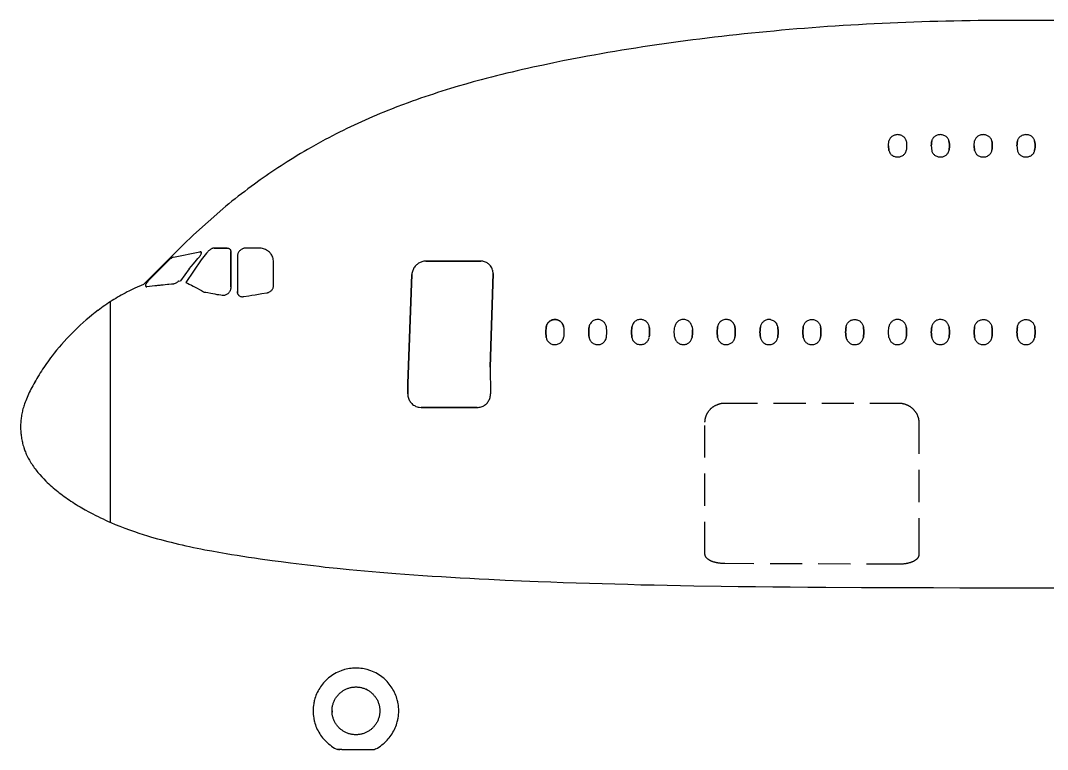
# Model space of a CAD drawing. Header units: metres. Extents: x -35769 to 135608, y -97159 to 12469.
# Drawn here: x -35769 to -20544, y -11628 to -819 of the extents above; entities that cross this region are included whole.
import ezdxf

# ---------------------------------------------------------------- set-up
doc = ezdxf.new("R2010")
doc.units = ezdxf.units.M
doc.linetypes.add('DASHED', pattern=[15, 12, -3])
doc.linetypes.add('DASHED2', pattern=[9.525, 6.35, -3.175])
doc.layers.get('0').update_dxf_attribs({"linetype": 'CONTINUOUS'})

msp = doc.modelspace()

# ---------------------------------------------------------------- linework, layer by layer
for p, q in [((-16734, -819), (-21209, -819)), ((-32215, -3182), (-32299, -3243)), ((-32769, -3609), (-33205, -3994)), ((-33205, -3994), (-33356, -4144)), ((-33426, -4213), (-33948, -4735)), ((-33500, -4327), (-33112, -4247)), ((-33356, -4144), (-33426, -4213)), ((-32704, -4193), (-32898, -4193)), ((-32898, -4193), (-32704, -4193)), ((-32653, -4766), (-32653, -4242)), ((-32653, -4242), (-32653, -4766)), ((-33867, -4667), (-33576, -4376)), ((-33093, -4365), (-33316, -4703)), ((-33011, -4269), (-33093, -4365)), ((-28946, -4385), (-29760, -4385)), ((-29760, -4385), (-28946, -4385)), ((-33268, -4499), (-33399, -4678)), ((-33901, -4709), (-33912, -4732)), ((-33882, -4684), (-33891, -4696)), ((-33882, -4684), (-33867, -4667)), ((-33428, -4684), (-33399, -4678)), ((-29968, -4585), (-30029, -6201)), ((-30029, -6201), (-29968, -4585)), ((-28805, -5957), (-28763, -4569)), ((-28763, -4569), (-28805, -5957)), ((-33777, -4754), (-33897, -4767)), ((-32553, -4838), (-32551, -4862)), ((-32551, -4862), (-32553, -4838)), ((-34439, -4989), (-34439, -8258)), ((-25813, -5361), (-25808, -5405)), ((-35269, -5753), (-35301, -5793)), ((-28805, -5957), (-28803, -6356)), ((-35547, -6160), (-35574, -6207)), ((-30029, -6201), (-30029, -6356)), ((-30029, -6356), (-30029, -6201)), ((-29827, -6556), (-28998, -6556)), ((-28998, -6556), (-29827, -6556)), ((-21844, -9229), (-17610, -9229)), ((-31114, -11606), (-31072, -11628)), ((-31008, -11628), (-31072, -11628)), ((-31008, -11628), (-30585, -11628)), ((-30976, -11628), (-30904, -11628)), ((-30831, -11628), (-30758, -11628)), ((-30688, -11628), (-30618, -11628)), ((-30585, -11628), (-30521, -11628)), ((-30503, -11618), (-30521, -11628)), ((-30503, -11618), (-30479, -11606))]:
    msp.add_line(p, q)
at = {"ltscale": 0.127363}
msp.add_line((-33104, -4246), (-33099, -4247), dxfattribs=at)
at = {"ltscale": 0.269518}
msp.add_line((-33576, -4376), (-33550, -4354), dxfattribs=at)
at = {"ltscale": 0.347833}
msp.add_line((-33544, -4349), (-33532, -4341), dxfattribs=at)
at = {"ltscale": 0.413516}
msp.add_line((-33901, -4709), (-33891, -4696), dxfattribs=at)
at = {"ltscale": 0.133079}
msp.add_line((-33914, -4737), (-33912, -4732), dxfattribs=at)
at = {"ltscale": 0.257594}
msp.add_line((-25435, -5361), (-25433, -5351), dxfattribs=at)
at = {"ltscale": 0.434921}
msp.add_line((-30630, -10743), (-30645, -10735), dxfattribs=at)
at = {"ltscale": 0.434897}
msp.add_line((-31151, -11056), (-31151, -11073), dxfattribs=at)
at = {"ltscale": 0.463232}
msp.add_line((-31053, -11628), (-31035, -11628), dxfattribs=at)
at = {"ltscale": 0.45957}
msp.add_line((-30554, -11628), (-30536, -11628), dxfattribs=at)
for points in [[(-21209, -819), (-21330, -819), (-21451, -819), (-21571, -820), (-21692, -822), (-21812, -823), (-21931, -826), (-22051, -828), (-22170, -831), (-22289, -834), (-22407, -838), (-22525, -842), (-22643, -846), (-22761, -851), (-22878, -856), (-22995, -861), (-23112, -867), (-23228, -873), (-23344, -880), (-23460, -886), (-23575, -894), (-23690, -901), (-23805, -909), (-23919, -917), (-24033, -926), (-24147, -935), (-24260, -944), (-24373, -953), (-24485, -963), (-24597, -974), (-24709, -984), (-24820, -995), (-24931, -1006), (-25042, -1018), (-25152, -1030), (-25261, -1042), (-25371, -1054), (-25480, -1067), (-25588, -1080), (-25696, -1093), (-25804, -1107), (-25911, -1121), (-26017, -1135), (-26124, -1150), (-26229, -1165), (-26335, -1180), (-26440, -1195), (-26544, -1211), (-26648, -1227), (-26752, -1244), (-26855, -1260), (-26958, -1277), (-27060, -1295), (-27163, -1313), (-27266, -1331), (-27365, -1349), (-27464, -1367), (-27597, -1392), (-27730, -1418), (-27861, -1445), (-28018, -1478), (-28096, -1494), (-28174, -1511), (-28251, -1529), (-28328, -1546), (-28405, -1564), (-28482, -1582), (-28558, -1600), (-28634, -1619), (-28711, -1638), (-28788, -1658), (-28865, -1678), (-28942, -1698), (-29056, -1729), (-29169, -1761), (-29282, -1794), (-29395, -1828), (-29459, -1847), (-29522, -1867), (-29586, -1887), (-29649, -1908), (-29712, -1929), (-29775, -1950), (-29838, -1971), (-29900, -1993), (-29962, -2015), (-30024, -2038), (-30107, -2069), (-30189, -2100), (-30271, -2132), (-30326, -2154), (-30382, -2177), (-30438, -2199), (-30493, -2223), (-30549, -2246), (-30604, -2270), (-30659, -2295), (-30713, -2319), (-30768, -2344), (-30822, -2369), (-30877, -2395), (-30931, -2421), (-30984, -2447), (-31038, -2474), (-31092, -2501), (-31145, -2529), (-31198, -2556), (-31251, -2584), (-31321, -2623), (-31391, -2661), (-31461, -2700), (-31513, -2730), (-31564, -2760), (-31616, -2791), (-31667, -2822), (-31718, -2853), (-31769, -2885)], [(-22639, -2604), (-22641, -2595), (-22645, -2586), (-22649, -2576), (-22654, -2567), (-22661, -2558), (-22669, -2550), (-22676, -2543), (-22683, -2537), (-22692, -2532), (-22703, -2525), (-22716, -2520), (-22726, -2517), (-22736, -2515), (-22746, -2513), (-22758, -2512), (-22770, -2511), (-22782, -2512), (-22793, -2514), (-22804, -2516), (-22814, -2519), (-22823, -2523), (-22832, -2527), (-22841, -2532), (-22850, -2538), (-22858, -2544), (-22865, -2551), (-22874, -2561), (-22881, -2571), (-22887, -2582), (-22891, -2593), (-22894, -2604)], [(-22004, -2604), (-22006, -2594), (-22010, -2584), (-22015, -2574), (-22020, -2566), (-22026, -2559), (-22032, -2552), (-22039, -2545), (-22046, -2539), (-22054, -2533), (-22066, -2527), (-22078, -2521), (-22091, -2517), (-22105, -2514), (-22119, -2512), (-22133, -2511), (-22144, -2512), (-22155, -2513), (-22166, -2515), (-22177, -2519), (-22188, -2523), (-22199, -2528), (-22210, -2535), (-22221, -2542), (-22229, -2550), (-22237, -2558), (-22243, -2567), (-22249, -2576), (-22253, -2584), (-22257, -2594), (-22259, -2604)], [(-21369, -2604), (-21372, -2593), (-21376, -2583), (-21381, -2572), (-21387, -2564), (-21393, -2556), (-21400, -2548), (-21408, -2542), (-21415, -2536), (-21424, -2531), (-21433, -2526), (-21443, -2521), (-21454, -2518), (-21464, -2515), (-21475, -2513), (-21486, -2512), (-21497, -2511), (-21509, -2512), (-21520, -2513), (-21531, -2515), (-21543, -2519), (-21555, -2523), (-21566, -2529), (-21575, -2535), (-21584, -2541), (-21592, -2548), (-21600, -2556), (-21607, -2564), (-21612, -2573), (-21618, -2583), (-21622, -2594), (-21624, -2604)], [(-20734, -2604), (-20736, -2594), (-20740, -2584), (-20745, -2574), (-20750, -2566), (-20756, -2559), (-20762, -2552), (-20771, -2543), (-20782, -2535), (-20792, -2529), (-20802, -2524), (-20813, -2519), (-20827, -2515), (-20840, -2513), (-20854, -2512), (-20864, -2511), (-20874, -2512), (-20885, -2513), (-20898, -2516), (-20911, -2520), (-20924, -2525), (-20936, -2532), (-20947, -2539), (-20957, -2548), (-20966, -2557), (-20973, -2566), (-20978, -2575), (-20983, -2585), (-20987, -2594), (-20989, -2604)], [(-22901, -2675), (-22900, -2652), (-22898, -2628), (-22894, -2604)], [(-22901, -2675), (-22900, -2699), (-22898, -2723), (-22894, -2746)], [(-22894, -2746), (-22898, -2723), (-22900, -2699), (-22901, -2675)], [(-22639, -2604), (-22635, -2628), (-22633, -2651), (-22632, -2675), (-22633, -2699), (-22635, -2723), (-22639, -2747)], [(-22259, -2604), (-22263, -2628), (-22265, -2652), (-22266, -2675)], [(-22266, -2675), (-22265, -2652), (-22263, -2628), (-22259, -2604)], [(-22266, -2675), (-22265, -2699), (-22263, -2723), (-22259, -2746)], [(-22003, -2743), (-21999, -2719), (-21997, -2696), (-21997, -2673), (-21998, -2650), (-22000, -2627), (-22004, -2604)], [(-22004, -2604), (-22000, -2627), (-21998, -2650), (-21997, -2673), (-21997, -2696), (-21999, -2719), (-22003, -2743)], [(-21631, -2675), (-21630, -2652), (-21628, -2628), (-21624, -2604)], [(-21631, -2675), (-21630, -2699), (-21628, -2723), (-21624, -2746)], [(-21624, -2746), (-21628, -2723), (-21630, -2699), (-21631, -2675)], [(-21368, -2743), (-21364, -2719), (-21362, -2696), (-21362, -2673), (-21363, -2650), (-21365, -2627), (-21369, -2604)], [(-21369, -2604), (-21365, -2627), (-21363, -2650), (-21362, -2673), (-21362, -2696), (-21364, -2719), (-21368, -2743)], [(-20989, -2604), (-20993, -2628), (-20995, -2652), (-20996, -2675)], [(-20996, -2675), (-20995, -2652), (-20993, -2628), (-20989, -2604)], [(-20996, -2675), (-20995, -2699), (-20993, -2723), (-20989, -2746)], [(-20734, -2747), (-20730, -2723), (-20728, -2699), (-20727, -2675), (-20728, -2652), (-20730, -2628), (-20734, -2604)], [(-20734, -2604), (-20730, -2628), (-20728, -2652), (-20727, -2675), (-20728, -2699), (-20730, -2723), (-20734, -2747)], [(-31769, -2885), (-31816, -2914), (-31862, -2943), (-31907, -2973), (-31952, -3003), (-31997, -3032), (-32042, -3062), (-32086, -3092), (-32129, -3122), (-32172, -3152), (-32215, -3182), (-32299, -3243), (-32348, -3279), (-32397, -3315), (-32446, -3352), (-32494, -3389), (-32541, -3425), (-32588, -3462), (-32634, -3499), (-32680, -3535), (-32725, -3572), (-32769, -3609)], [(-22894, -2746), (-22892, -2758), (-22888, -2768), (-22882, -2779), (-22876, -2788), (-22868, -2798), (-22859, -2808), (-22848, -2816), (-22839, -2822), (-22830, -2828), (-22820, -2832), (-22809, -2836), (-22798, -2839), (-22786, -2841), (-22774, -2842), (-22763, -2842), (-22752, -2842), (-22741, -2840), (-22731, -2838), (-22721, -2835), (-22712, -2832), (-22700, -2826), (-22688, -2819), (-22680, -2813), (-22673, -2807), (-22666, -2800), (-22658, -2790), (-22651, -2779), (-22645, -2768), (-22641, -2758), (-22639, -2747)], [(-22259, -2746), (-22256, -2759), (-22252, -2770), (-22246, -2782), (-22240, -2790), (-22233, -2798), (-22226, -2806), (-22218, -2813), (-22209, -2819), (-22197, -2826), (-22185, -2832), (-22173, -2836), (-22162, -2839), (-22149, -2841), (-22136, -2842), (-22126, -2842), (-22116, -2842), (-22106, -2840), (-22095, -2838), (-22085, -2835), (-22074, -2831), (-22065, -2826), (-22055, -2820), (-22047, -2814), (-22037, -2806), (-22029, -2797), (-22021, -2788), (-22015, -2778), (-22010, -2768), (-22007, -2758), (-22004, -2750), (-22003, -2743)], [(-21624, -2746), (-21622, -2757), (-21618, -2767), (-21613, -2777), (-21608, -2786), (-21602, -2794), (-21594, -2803), (-21586, -2811), (-21576, -2818), (-21565, -2825), (-21553, -2831), (-21543, -2835), (-21532, -2838), (-21521, -2840), (-21510, -2842), (-21499, -2842), (-21488, -2842), (-21474, -2841), (-21460, -2838), (-21447, -2834), (-21435, -2828), (-21423, -2822), (-21414, -2816), (-21407, -2810), (-21400, -2804), (-21392, -2795), (-21385, -2786), (-21380, -2777), (-21374, -2766), (-21370, -2754), (-21368, -2743)], [(-20989, -2746), (-20987, -2757), (-20983, -2767), (-20978, -2777), (-20973, -2786), (-20967, -2794), (-20959, -2803), (-20951, -2811), (-20941, -2818), (-20930, -2825), (-20918, -2831), (-20908, -2835), (-20899, -2838), (-20889, -2840), (-20875, -2842), (-20861, -2842), (-20850, -2842), (-20839, -2841), (-20828, -2838), (-20818, -2836), (-20809, -2832), (-20800, -2828), (-20791, -2824), (-20782, -2818), (-20775, -2812), (-20765, -2803), (-20756, -2794), (-20748, -2783), (-20745, -2777), (-20742, -2772), (-20737, -2760), (-20734, -2747)], [(-33268, -4499), (-33234, -4460), (-33211, -4433), (-33180, -4397), (-33139, -4349), (-33124, -4331), (-33121, -4328), (-33115, -4321), (-33110, -4313), (-33106, -4307), (-33102, -4302), (-33099, -4296), (-33094, -4287), (-33092, -4283), (-33091, -4278), (-33089, -4272), (-33088, -4268), (-33088, -4265), (-33088, -4259), (-33089, -4255)], [(-32898, -4193), (-32902, -4194), (-32908, -4194), (-32912, -4195), (-32917, -4196), (-32924, -4198), (-32932, -4201), (-32940, -4205), (-32946, -4209), (-32953, -4213), (-32959, -4217), (-32968, -4224), (-32973, -4228), (-32982, -4236), (-32986, -4240), (-32991, -4246), (-32998, -4253), (-33005, -4262), (-33011, -4269)], [(-32704, -4193), (-32694, -4194), (-32687, -4195), (-32683, -4197), (-32678, -4198), (-32672, -4202), (-32666, -4207), (-32663, -4211), (-32660, -4215), (-32657, -4220), (-32656, -4224), (-32654, -4230), (-32653, -4236), (-32653, -4242)], [(-32435, -4193), (-32444, -4194), (-32453, -4195), (-32462, -4198), (-32470, -4201), (-32478, -4204), (-32485, -4208), (-32496, -4214), (-32505, -4221), (-32514, -4229), (-32522, -4236), (-32529, -4244), (-32536, -4254), (-32542, -4263), (-32546, -4273), (-32549, -4282), (-32551, -4291), (-32553, -4299), (-32553, -4306), (-32553, -4356), (-32553, -4407), (-32553, -4447), (-32553, -4488), (-32553, -4534), (-32553, -4581), (-32553, -4628), (-32553, -4677), (-32553, -4727), (-32553, -4759), (-32553, -4838)], [(-32017, -4751), (-32017, -4687), (-32017, -4624), (-32017, -4579), (-32017, -4534), (-32017, -4491), (-32017, -4449), (-32017, -4414), (-32017, -4406), (-32018, -4391), (-32019, -4380), (-32022, -4362), (-32025, -4346), (-32030, -4330), (-32036, -4315), (-32044, -4299), (-32053, -4284), (-32061, -4273), (-32069, -4263), (-32079, -4253), (-32091, -4242), (-32105, -4232), (-32120, -4222), (-32135, -4214), (-32151, -4208), (-32167, -4203), (-32184, -4199), (-32202, -4196), (-32215, -4194), (-32228, -4193), (-32246, -4193), (-32272, -4193), (-32326, -4193), (-32378, -4193), (-32435, -4193)], [(-29760, -4385), (-29775, -4386), (-29790, -4388), (-29805, -4391), (-29818, -4395), (-29831, -4400), (-29843, -4405), (-29856, -4411), (-29867, -4418), (-29879, -4426), (-29890, -4434), (-29899, -4442), (-29908, -4451), (-29917, -4460), (-29927, -4474), (-29937, -4488), (-29944, -4500), (-29950, -4513), (-29955, -4526), (-29960, -4541), (-29963, -4556), (-29966, -4571), (-29968, -4585)], [(-28763, -4569), (-28764, -4557), (-28765, -4546), (-28767, -4534), (-28768, -4526), (-28771, -4518), (-28776, -4502), (-28783, -4486), (-28791, -4472), (-28800, -4458), (-28811, -4446), (-28820, -4436), (-28830, -4427), (-28841, -4419), (-28851, -4412), (-28863, -4406), (-28875, -4400), (-28889, -4395), (-28903, -4391), (-28917, -4388), (-28932, -4386), (-28946, -4385)], [(-33428, -4684), (-33430, -4685), (-33431, -4686), (-33432, -4687), (-33435, -4689), (-33439, -4693), (-33444, -4697), (-33453, -4704), (-33459, -4708), (-33468, -4713), (-33477, -4718), (-33489, -4723)], [(-33316, -4703), (-33313, -4704), (-33308, -4707), (-33296, -4713), (-33269, -4726), (-33234, -4743), (-33208, -4757), (-33182, -4771), (-33148, -4789), (-33118, -4806), (-33087, -4824), (-33055, -4842), (-33049, -4846), (-33041, -4849)], [(-33948, -4735), (-34074, -4787), (-34103, -4801), (-34133, -4815), (-34162, -4830), (-34190, -4844), (-34219, -4859), (-34247, -4875), (-34275, -4890), (-34303, -4906), (-34331, -4922), (-34358, -4939), (-34385, -4955), (-34412, -4972), (-34439, -4989), (-34465, -5007), (-34492, -5024), (-34518, -5042), (-34543, -5060), (-34569, -5079), (-34619, -5116)], [(-33907, -4766), (-33905, -4766), (-33897, -4767)], [(-33489, -4723), (-33496, -4725), (-33501, -4726), (-33532, -4729), (-33571, -4733), (-33590, -4735), (-33626, -4739), (-33652, -4741), (-33671, -4743), (-33690, -4745), (-33706, -4747), (-33721, -4749), (-33737, -4750), (-33752, -4752), (-33765, -4753), (-33777, -4754)], [(-32653, -4766), (-32653, -4782), (-32653, -4790), (-32654, -4797), (-32655, -4803), (-32657, -4812), (-32660, -4820), (-32663, -4827), (-32667, -4834), (-32670, -4840), (-32674, -4846), (-32680, -4854), (-32687, -4861), (-32696, -4869), (-32706, -4876), (-32715, -4881), (-32723, -4886), (-32734, -4890), (-32746, -4894), (-32755, -4895), (-32764, -4896), (-32769, -4897), (-32774, -4896), (-32781, -4896), (-32800, -4893), (-32828, -4888), (-32852, -4884), (-32885, -4878), (-32917, -4873), (-32950, -4867), (-32994, -4858), (-33020, -4853), (-33032, -4851), (-33038, -4850), (-33041, -4849)], [(-32551, -4862), (-32550, -4869), (-32547, -4875), (-32544, -4882), (-32539, -4888), (-32536, -4893), (-32531, -4897), (-32525, -4901), (-32519, -4906), (-32509, -4910), (-32499, -4912), (-32488, -4914), (-32477, -4914), (-32466, -4913), (-32457, -4911), (-32386, -4900), (-32339, -4892), (-32291, -4884), (-32243, -4876), (-32194, -4868)], [(-32194, -4868), (-32118, -4856), (-32109, -4855), (-32102, -4853), (-32095, -4851), (-32087, -4848), (-32078, -4843), (-32070, -4838), (-32061, -4832), (-32053, -4826), (-32046, -4818), (-32039, -4810), (-32034, -4802), (-32029, -4794), (-32025, -4786), (-32022, -4776), (-32019, -4766), (-32018, -4757), (-32017, -4751)], [(-27718, -5361), (-27721, -5350), (-27724, -5339), (-27728, -5329), (-27733, -5319), (-27739, -5309), (-27745, -5301), (-27754, -5290), (-27765, -5281), (-27776, -5273), (-27788, -5266), (-27798, -5262), (-27807, -5258), (-27817, -5255), (-27828, -5253), (-27839, -5252), (-27850, -5252), (-27861, -5253), (-27875, -5255), (-27888, -5259), (-27902, -5264), (-27914, -5271), (-27925, -5279), (-27934, -5286), (-27942, -5293), (-27949, -5302), (-27955, -5311), (-27961, -5320), (-27966, -5330), (-27970, -5342), (-27973, -5354), (-27975, -5361)], [(-27083, -5361), (-27086, -5348), (-27090, -5336), (-27095, -5324), (-27100, -5315), (-27106, -5306), (-27112, -5298), (-27119, -5291), (-27126, -5284), (-27134, -5277), (-27144, -5271), (-27155, -5265), (-27166, -5260), (-27178, -5257), (-27189, -5254), (-27202, -5252), (-27213, -5252), (-27226, -5253), (-27238, -5255), (-27249, -5258), (-27261, -5262), (-27272, -5267), (-27282, -5273), (-27292, -5280), (-27301, -5288), (-27311, -5298), (-27319, -5309), (-27326, -5321), (-27332, -5333), (-27337, -5346), (-27338, -5354), (-27340, -5361)], [(-26448, -5361), (-26451, -5348), (-26455, -5336), (-26460, -5324), (-26465, -5315), (-26471, -5306), (-26477, -5298), (-26486, -5289), (-26496, -5280), (-26506, -5273), (-26517, -5266), (-26529, -5261), (-26538, -5258), (-26548, -5255), (-26558, -5253), (-26570, -5252), (-26582, -5252), (-26594, -5253), (-26607, -5256), (-26620, -5259), (-26632, -5264), (-26644, -5271), (-26656, -5279), (-26666, -5288), (-26676, -5298), (-26684, -5309), (-26691, -5321), (-26697, -5334), (-26702, -5347), (-26703, -5354), (-26705, -5361)], [(-25813, -5361), (-25816, -5348), (-25820, -5336), (-25825, -5324), (-25832, -5312), (-25840, -5300), (-25847, -5293), (-25854, -5286), (-25862, -5279), (-25872, -5272), (-25883, -5266), (-25894, -5261), (-25906, -5257), (-25919, -5254), (-25932, -5252), (-25943, -5252), (-25954, -5253), (-25965, -5254), (-25978, -5257), (-25990, -5261), (-26002, -5267), (-26012, -5273), (-26022, -5280), (-26031, -5288), (-26040, -5297), (-26047, -5306), (-26054, -5316), (-26059, -5327), (-26064, -5339), (-26067, -5350), (-26070, -5361)], [(-25193, -5319), (-25200, -5307), (-25209, -5296), (-25219, -5286), (-25229, -5278), (-25240, -5270), (-25251, -5264), (-25263, -5259), (-25276, -5256), (-25289, -5253), (-25302, -5252), (-25315, -5252), (-25328, -5254), (-25341, -5257), (-25355, -5261), (-25365, -5266), (-25375, -5271), (-25384, -5278), (-25395, -5286), (-25404, -5296), (-25413, -5307), (-25420, -5318), (-25425, -5329), (-25429, -5340), (-25433, -5351)], [(-25178, -5361), (-25181, -5350), (-25184, -5339), (-25188, -5328), (-25193, -5319)], [(-25193, -5319), (-25188, -5328), (-25184, -5339), (-25181, -5350), (-25178, -5361)], [(-24719, -5261), (-24729, -5266), (-24739, -5271), (-24748, -5277), (-24756, -5284), (-24764, -5291), (-24771, -5298), (-24777, -5306), (-24783, -5315), (-24788, -5324), (-24793, -5336), (-24797, -5348), (-24800, -5361)], [(-24652, -5254), (-24665, -5252), (-24679, -5252), (-24693, -5254), (-24707, -5257), (-24719, -5261)], [(-24652, -5254), (-24638, -5257), (-24625, -5261), (-24612, -5267), (-24601, -5273), (-24591, -5280), (-24582, -5287), (-24575, -5295), (-24569, -5303), (-24555, -5323)], [(-24165, -5361), (-24162, -5348), (-24158, -5336), (-24153, -5324), (-24147, -5314), (-24141, -5305), (-24134, -5296), (-24126, -5288), (-24117, -5280), (-24107, -5273), (-24097, -5267), (-24084, -5261), (-24071, -5257), (-24057, -5254), (-24047, -5253), (-24037, -5252), (-24027, -5252), (-24013, -5254), (-23999, -5258), (-23989, -5261), (-23978, -5266), (-23969, -5271), (-23958, -5278), (-23949, -5286), (-23940, -5295), (-23932, -5304), (-23926, -5314), (-23919, -5326), (-23914, -5339), (-23911, -5350), (-23908, -5361)], [(-23530, -5361), (-23527, -5349), (-23524, -5337), (-23519, -5326), (-23514, -5316), (-23508, -5307), (-23500, -5297), (-23491, -5287), (-23481, -5279), (-23469, -5271), (-23457, -5264), (-23447, -5260), (-23438, -5257), (-23428, -5255), (-23414, -5253), (-23400, -5252), (-23386, -5253), (-23375, -5255), (-23364, -5258), (-23354, -5261), (-23343, -5266), (-23333, -5272), (-23323, -5278), (-23314, -5286), (-23305, -5295), (-23296, -5306), (-23289, -5316), (-23284, -5325), (-23280, -5335), (-23277, -5344), (-23275, -5353), (-23273, -5361)], [(-22638, -5361), (-22641, -5348), (-22645, -5336), (-22650, -5324), (-22655, -5315), (-22661, -5306), (-22667, -5298), (-22677, -5288), (-22687, -5279), (-22699, -5271), (-22711, -5265), (-22724, -5259), (-22734, -5256), (-22744, -5254), (-22754, -5253), (-22766, -5252), (-22778, -5253), (-22790, -5254), (-22800, -5257), (-22810, -5260), (-22819, -5263), (-22831, -5269), (-22841, -5276), (-22849, -5282), (-22857, -5289), (-22864, -5296), (-22872, -5306), (-22878, -5316), (-22884, -5326), (-22889, -5337), (-22892, -5349), (-22895, -5361)], [(-22003, -5361), (-22006, -5349), (-22009, -5337), (-22014, -5326), (-22019, -5317), (-22024, -5309), (-22030, -5300), (-22037, -5293), (-22044, -5286), (-22052, -5279), (-22061, -5273), (-22071, -5267), (-22081, -5262), (-22093, -5258), (-22106, -5255), (-22119, -5253), (-22130, -5252), (-22141, -5252), (-22152, -5254), (-22164, -5256), (-22175, -5260), (-22186, -5264), (-22197, -5270), (-22205, -5275), (-22214, -5281), (-22221, -5288), (-22229, -5296), (-22236, -5305), (-22242, -5314), (-22248, -5324), (-22253, -5336), (-22257, -5348), (-22260, -5361)], [(-21625, -5361), (-21622, -5350), (-21619, -5339), (-21615, -5329), (-21610, -5319), (-21604, -5309), (-21598, -5300), (-21590, -5292), (-21582, -5284), (-21574, -5277), (-21564, -5271), (-21554, -5266), (-21544, -5261), (-21534, -5258), (-21523, -5255), (-21509, -5253), (-21495, -5252), (-21485, -5253), (-21475, -5254), (-21465, -5256), (-21455, -5259), (-21445, -5263), (-21436, -5267), (-21426, -5273), (-21417, -5279), (-21409, -5286), (-21400, -5295), (-21391, -5306), (-21384, -5316), (-21379, -5325), (-21375, -5335), (-21372, -5344), (-21370, -5353), (-21368, -5361)], [(-20990, -5361), (-20987, -5349), (-20984, -5337), (-20979, -5326), (-20972, -5314), (-20964, -5303), (-20957, -5293), (-20948, -5285), (-20939, -5277), (-20928, -5271), (-20918, -5265), (-20907, -5260), (-20896, -5257), (-20885, -5254), (-20874, -5253), (-20861, -5252), (-20848, -5253), (-20835, -5255), (-20822, -5258), (-20810, -5263), (-20799, -5268), (-20788, -5275), (-20779, -5282), (-20770, -5290), (-20763, -5298), (-20756, -5306), (-20751, -5314), (-20745, -5324), (-20741, -5334), (-20736, -5347), (-20733, -5361)], [(-27975, -5361), (-27978, -5387), (-27980, -5413), (-27981, -5439), (-27980, -5465), (-27978, -5491), (-27975, -5517)], [(-27975, -5517), (-27978, -5491), (-27980, -5465), (-27981, -5439), (-27980, -5413), (-27978, -5387), (-27975, -5361)], [(-27718, -5361), (-27715, -5386), (-27713, -5413), (-27712, -5439), (-27713, -5466), (-27715, -5492), (-27718, -5517)], [(-27340, -5361), (-27343, -5387), (-27345, -5413), (-27346, -5439), (-27345, -5465), (-27343, -5491), (-27340, -5517)], [(-27340, -5517), (-27343, -5491), (-27345, -5465), (-27346, -5439), (-27345, -5413), (-27343, -5387), (-27340, -5361)], [(-27083, -5517), (-27080, -5490), (-27077, -5463), (-27077, -5437), (-27078, -5411), (-27080, -5385), (-27083, -5361)], [(-26705, -5361), (-26708, -5387), (-26710, -5413), (-26711, -5439), (-26710, -5465), (-26708, -5491), (-26705, -5517)], [(-26705, -5517), (-26708, -5491), (-26710, -5465), (-26711, -5439), (-26710, -5413), (-26708, -5387), (-26705, -5361)], [(-26447, -5507), (-26444, -5482), (-26442, -5458), (-26442, -5433), (-26443, -5409), (-26445, -5385), (-26448, -5361)], [(-26448, -5361), (-26445, -5385), (-26443, -5409), (-26442, -5433), (-26442, -5458), (-26444, -5482), (-26447, -5507)], [(-26076, -5446), (-26076, -5425), (-26075, -5403), (-26073, -5382), (-26070, -5361)], [(-26070, -5517), (-26073, -5493), (-26075, -5470), (-26076, -5446)], [(-25813, -5517), (-25810, -5494), (-25808, -5472), (-25807, -5449), (-25807, -5427), (-25808, -5405)], [(-25808, -5405), (-25807, -5427), (-25807, -5449), (-25808, -5472), (-25810, -5494), (-25813, -5517)], [(-25435, -5361), (-25438, -5387), (-25440, -5413), (-25441, -5439), (-25440, -5465), (-25438, -5491), (-25435, -5517)], [(-25435, -5517), (-25438, -5491), (-25440, -5465), (-25441, -5439), (-25440, -5413), (-25438, -5387), (-25435, -5361)], [(-25178, -5517), (-25175, -5491), (-25173, -5464), (-25172, -5438), (-25173, -5412), (-25175, -5386), (-25178, -5361)], [(-25178, -5361), (-25175, -5386), (-25173, -5412), (-25172, -5438), (-25173, -5464), (-25175, -5491), (-25178, -5517)], [(-24800, -5361), (-24803, -5387), (-24805, -5413), (-24806, -5439), (-24805, -5465), (-24803, -5491), (-24800, -5517)], [(-24800, -5517), (-24803, -5491), (-24805, -5465), (-24806, -5439), (-24805, -5413), (-24803, -5387), (-24800, -5361)], [(-24543, -5517), (-24540, -5491), (-24538, -5465), (-24537, -5438), (-24538, -5412), (-24540, -5386), (-24543, -5361)], [(-24543, -5361), (-24540, -5386), (-24538, -5412), (-24537, -5438), (-24538, -5465), (-24540, -5491), (-24543, -5517)], [(-24165, -5361), (-24168, -5387), (-24170, -5413), (-24171, -5439), (-24170, -5465), (-24168, -5491), (-24165, -5517)], [(-24165, -5517), (-24168, -5491), (-24170, -5465), (-24171, -5439), (-24170, -5413), (-24168, -5387), (-24165, -5361)], [(-23908, -5517), (-23905, -5491), (-23903, -5465), (-23902, -5438), (-23903, -5412), (-23905, -5386), (-23908, -5361)], [(-23908, -5361), (-23905, -5386), (-23903, -5412), (-23902, -5438), (-23903, -5465), (-23905, -5491), (-23908, -5517)], [(-23530, -5361), (-23533, -5387), (-23535, -5413), (-23536, -5439), (-23535, -5465), (-23533, -5491), (-23530, -5517)], [(-23530, -5517), (-23533, -5491), (-23535, -5465), (-23536, -5439), (-23535, -5413), (-23533, -5387), (-23530, -5361)], [(-23273, -5517), (-23270, -5491), (-23268, -5465), (-23267, -5439), (-23268, -5412), (-23270, -5386), (-23273, -5361)], [(-23273, -5361), (-23270, -5386), (-23268, -5412), (-23267, -5439), (-23268, -5465), (-23270, -5491), (-23273, -5517)], [(-22895, -5517), (-22898, -5491), (-22900, -5465), (-22901, -5439), (-22900, -5413), (-22898, -5387), (-22895, -5361)], [(-22638, -5517), (-22635, -5491), (-22633, -5465), (-22632, -5439), (-22633, -5413), (-22635, -5387), (-22638, -5361)], [(-22638, -5361), (-22635, -5387), (-22633, -5413), (-22632, -5439), (-22633, -5465), (-22635, -5491), (-22638, -5517)], [(-22260, -5361), (-22263, -5387), (-22265, -5413), (-22266, -5439), (-22265, -5465), (-22263, -5491), (-22260, -5517)], [(-22260, -5517), (-22263, -5491), (-22265, -5465), (-22266, -5439), (-22265, -5413), (-22263, -5387), (-22260, -5361)], [(-22003, -5517), (-22000, -5491), (-21998, -5465), (-21997, -5439), (-21998, -5413), (-22000, -5387), (-22003, -5361)], [(-22003, -5361), (-22000, -5387), (-21998, -5413), (-21997, -5439), (-21998, -5465), (-22000, -5491), (-22003, -5517)], [(-21625, -5361), (-21628, -5387), (-21630, -5413), (-21631, -5439), (-21630, -5465), (-21628, -5491), (-21625, -5517)], [(-21625, -5517), (-21628, -5491), (-21630, -5465), (-21631, -5439), (-21630, -5413), (-21628, -5387), (-21625, -5361)], [(-21368, -5517), (-21365, -5491), (-21363, -5465), (-21362, -5439), (-21363, -5413), (-21365, -5387), (-21368, -5361)], [(-21368, -5361), (-21365, -5387), (-21363, -5413), (-21362, -5439), (-21363, -5465), (-21365, -5491), (-21368, -5517)], [(-20990, -5361), (-20993, -5387), (-20995, -5413), (-20996, -5439), (-20995, -5465), (-20993, -5491), (-20990, -5517)], [(-20990, -5517), (-20993, -5491), (-20995, -5465), (-20996, -5439), (-20995, -5413), (-20993, -5387), (-20990, -5361)], [(-20733, -5517), (-20730, -5491), (-20728, -5465), (-20727, -5439), (-20728, -5413), (-20730, -5387), (-20733, -5361)], [(-20733, -5361), (-20730, -5387), (-20728, -5413), (-20727, -5439), (-20728, -5465), (-20730, -5491), (-20733, -5517)], [(-27975, -5517), (-27972, -5528), (-27969, -5540), (-27964, -5551), (-27959, -5561), (-27951, -5573), (-27942, -5583), (-27934, -5591), (-27926, -5598), (-27917, -5605), (-27905, -5612), (-27892, -5617), (-27880, -5621), (-27868, -5623), (-27856, -5625), (-27845, -5625), (-27834, -5625), (-27823, -5623), (-27809, -5620), (-27796, -5615), (-27785, -5610), (-27775, -5604), (-27765, -5597), (-27755, -5587), (-27745, -5577), (-27737, -5566), (-27730, -5554), (-27725, -5542), (-27721, -5530), (-27718, -5517)], [(-27340, -5517), (-27337, -5529), (-27334, -5540), (-27329, -5551), (-27322, -5563), (-27314, -5575), (-27307, -5584), (-27298, -5592), (-27289, -5600), (-27277, -5608), (-27265, -5614), (-27251, -5619), (-27239, -5622), (-27226, -5624), (-27213, -5625), (-27201, -5625), (-27189, -5623), (-27177, -5621), (-27166, -5617), (-27155, -5612), (-27144, -5606), (-27135, -5601), (-27127, -5594), (-27120, -5587), (-27112, -5579), (-27105, -5570), (-27099, -5561), (-27093, -5549), (-27088, -5536), (-27085, -5526), (-27083, -5517)], [(-26705, -5517), (-26702, -5528), (-26699, -5539), (-26695, -5550)], [(-26695, -5550), (-26689, -5561), (-26681, -5572), (-26673, -5582), (-26664, -5591), (-26655, -5599), (-26646, -5605), (-26636, -5611), (-26626, -5616), (-26613, -5620), (-26599, -5623), (-26585, -5625), (-26571, -5625), (-26561, -5624), (-26551, -5623), (-26541, -5620), (-26530, -5617), (-26520, -5612), (-26510, -5607), (-26499, -5599), (-26488, -5590), (-26479, -5582), (-26472, -5572), (-26465, -5562), (-26459, -5550), (-26453, -5537), (-26450, -5527), (-26448, -5517)], [(-26070, -5517), (-26067, -5529), (-26064, -5540), (-26059, -5551), (-26052, -5563), (-26044, -5575), (-26037, -5583), (-26029, -5591), (-26021, -5598), (-26011, -5605), (-26000, -5611), (-25989, -5616), (-25977, -5620), (-25964, -5623), (-25951, -5625), (-25939, -5625), (-25927, -5624), (-25915, -5623), (-25904, -5620), (-25892, -5616), (-25881, -5610), (-25871, -5604), (-25861, -5597), (-25852, -5589), (-25844, -5581), (-25837, -5573), (-25831, -5563), (-25825, -5554), (-25820, -5542), (-25816, -5529), (-25813, -5517)], [(-25435, -5517), (-25432, -5528), (-25429, -5538), (-25425, -5549), (-25420, -5559), (-25414, -5569), (-25406, -5579), (-25396, -5589), (-25386, -5598), (-25374, -5606), (-25362, -5613), (-25352, -5617), (-25341, -5621), (-25330, -5623), (-25319, -5625), (-25309, -5625), (-25299, -5625), (-25288, -5624), (-25278, -5622), (-25267, -5619), (-25256, -5615), (-25246, -5610), (-25237, -5605), (-25227, -5598), (-25219, -5591), (-25210, -5583), (-25203, -5573), (-25196, -5563), (-25190, -5552), (-25185, -5541), (-25181, -5529), (-25178, -5517)], [(-24800, -5517), (-24797, -5528), (-24794, -5538), (-24790, -5549), (-24785, -5559), (-24779, -5569), (-24771, -5579), (-24763, -5588), (-24754, -5596), (-24744, -5603), (-24732, -5610), (-24719, -5616), (-24706, -5621), (-24692, -5624), (-24679, -5625), (-24665, -5625), (-24651, -5624), (-24638, -5621), (-24626, -5617), (-24614, -5612), (-24602, -5605), (-24592, -5598), (-24582, -5589), (-24575, -5582), (-24568, -5574), (-24562, -5566), (-24557, -5557), (-24553, -5548), (-24549, -5538), (-24546, -5528), (-24543, -5517)], [(-24165, -5517), (-24162, -5529), (-24158, -5542), (-24153, -5554), (-24146, -5566), (-24138, -5577), (-24131, -5585), (-24124, -5592), (-24116, -5598), (-24106, -5605), (-24095, -5611), (-24084, -5616), (-24075, -5620), (-24065, -5622), (-24055, -5624), (-24043, -5625), (-24031, -5625), (-24019, -5624), (-24006, -5622), (-23994, -5618), (-23982, -5614), (-23971, -5608), (-23963, -5602), (-23954, -5596), (-23947, -5589), (-23939, -5581), (-23932, -5573), (-23926, -5563), (-23919, -5551), (-23914, -5538), (-23910, -5525), (-23908, -5517)], [(-23530, -5517), (-23527, -5530), (-23522, -5543), (-23516, -5556), (-23509, -5568), (-23501, -5579), (-23491, -5589), (-23481, -5598), (-23470, -5606), (-23459, -5612), (-23447, -5617), (-23435, -5621), (-23423, -5623), (-23411, -5625), (-23399, -5625), (-23386, -5624), (-23374, -5622), (-23362, -5619), (-23352, -5616), (-23343, -5611), (-23334, -5606), (-23322, -5598), (-23312, -5589), (-23304, -5581), (-23297, -5573), (-23291, -5564), (-23285, -5554), (-23280, -5542), (-23276, -5529), (-23273, -5517)], [(-22895, -5517), (-22892, -5529), (-22888, -5541), (-22883, -5552), (-22877, -5563), (-22871, -5573), (-22864, -5581), (-22856, -5589), (-22847, -5597), (-22837, -5605), (-22825, -5612), (-22812, -5617), (-22801, -5621), (-22790, -5623), (-22779, -5625), (-22766, -5625), (-22753, -5625), (-22740, -5623), (-22727, -5619), (-22714, -5614), (-22701, -5608), (-22690, -5600), (-22682, -5594), (-22674, -5587), (-22667, -5579), (-22659, -5568), (-22652, -5556), (-22646, -5544), (-22641, -5530), (-22638, -5517)], [(-22260, -5517), (-22257, -5528), (-22254, -5538), (-22250, -5549), (-22245, -5559), (-22240, -5567), (-22234, -5576), (-22227, -5583), (-22219, -5591), (-22211, -5598), (-22202, -5605), (-22191, -5611), (-22179, -5616), (-22168, -5620), (-22156, -5623), (-22144, -5625), (-22131, -5625), (-22118, -5625), (-22105, -5623), (-22095, -5620), (-22086, -5617), (-22076, -5613), (-22065, -5607), (-22055, -5600), (-22047, -5594), (-22039, -5587), (-22032, -5579), (-22026, -5571), (-22020, -5563), (-22015, -5554), (-22010, -5542), (-22006, -5529), (-22003, -5517)], [(-21625, -5517), (-21622, -5528), (-21619, -5540), (-21614, -5551), (-21608, -5562), (-21601, -5573), (-21593, -5582), (-21585, -5591), (-21576, -5598), (-21564, -5606), (-21552, -5613), (-21539, -5618), (-21526, -5622), (-21512, -5624), (-21499, -5625), (-21486, -5625), (-21473, -5623), (-21463, -5621), (-21453, -5618), (-21444, -5614), (-21433, -5608), (-21422, -5602), (-21411, -5593), (-21401, -5584), (-21392, -5573), (-21384, -5561), (-21379, -5551), (-21375, -5541), (-21371, -5529), (-21368, -5517)], [(-20990, -5517), (-20987, -5528), (-20984, -5539), (-20979, -5550), (-20974, -5561), (-20968, -5570), (-20961, -5579), (-20953, -5587), (-20944, -5596), (-20934, -5603), (-20925, -5609), (-20916, -5613), (-20907, -5617), (-20893, -5621), (-20880, -5624), (-20866, -5625), (-20854, -5625), (-20842, -5624), (-20830, -5621), (-20817, -5618), (-20805, -5613), (-20794, -5606), (-20784, -5599), (-20774, -5591), (-20765, -5582), (-20757, -5573), (-20749, -5561), (-20743, -5549), (-20739, -5538), (-20736, -5528), (-20733, -5517)], [(-35301, -5793), (-35323, -5821), (-35344, -5850), (-35364, -5878), (-35385, -5906), (-35404, -5934), (-35423, -5962), (-35442, -5990), (-35460, -6017), (-35478, -6045), (-35495, -6073), (-35512, -6100), (-35528, -6127), (-35544, -6154), (-35559, -6181), (-35574, -6207), (-35588, -6234), (-35602, -6260), (-35615, -6286), (-35627, -6311), (-35640, -6336), (-35651, -6361), (-35662, -6386), (-35673, -6410), (-35683, -6434), (-35692, -6457), (-35701, -6480), (-35709, -6502)], [(-30029, -6356), (-30028, -6373), (-30026, -6390), (-30023, -6405), (-30018, -6419), (-30013, -6433), (-30007, -6447), (-29999, -6460), (-29991, -6472), (-29980, -6486), (-29969, -6498), (-29956, -6510), (-29942, -6520), (-29930, -6528), (-29918, -6534), (-29906, -6540), (-29889, -6546), (-29873, -6551), (-29858, -6554), (-29827, -6556)], [(-28998, -6556), (-28983, -6555), (-28968, -6554), (-28954, -6551), (-28939, -6547), (-28925, -6541), (-28912, -6536), (-28900, -6530), (-28889, -6522), (-28877, -6514), (-28867, -6505), (-28857, -6496), (-28848, -6486), (-28840, -6475), (-28832, -6463), (-28824, -6450), (-28818, -6437), (-28813, -6423), (-28808, -6408), (-28805, -6393), (-28803, -6377), (-28803, -6366), (-28803, -6356)], [(-35709, -6502), (-35715, -6520), (-35722, -6539), (-35727, -6557), (-35733, -6576), (-35738, -6594), (-35742, -6613), (-35746, -6632), (-35750, -6651), (-35754, -6670), (-35757, -6689), (-35760, -6708), (-35762, -6727), (-35764, -6747), (-35766, -6766), (-35767, -6785), (-35768, -6805), (-35769, -6824), (-35769, -6843), (-35769, -6863), (-35768, -6882), (-35767, -6901), (-35766, -6921), (-35764, -6940), (-35762, -6959), (-35760, -6978), (-35757, -6997), (-35754, -7016), (-35750, -7036), (-35746, -7054), (-35742, -7073), (-35738, -7092), (-35733, -7111), (-35727, -7129), (-35722, -7148), (-35709, -7184)], [(-35709, -7184), (-35703, -7200), (-35697, -7216), (-35690, -7232), (-35684, -7247), (-35669, -7278), (-35654, -7308), (-35637, -7339), (-35626, -7357), (-35615, -7376), (-35603, -7394), (-35591, -7413), (-35578, -7431), (-35565, -7449), (-35552, -7468), (-35538, -7486), (-35525, -7502), (-35511, -7519), (-35484, -7551), (-35454, -7584), (-35424, -7616), (-35392, -7648), (-35372, -7668), (-35351, -7688), (-35329, -7708), (-35307, -7728), (-35285, -7747), (-35262, -7767), (-35239, -7785), (-35217, -7803), (-35194, -7821), (-35171, -7839), (-35147, -7857), (-35123, -7875), (-35098, -7893), (-35073, -7910), (-35047, -7928), (-35022, -7945), (-34995, -7962), (-34969, -7980), (-34942, -7997), (-34914, -8014), (-34886, -8030), (-34858, -8047), (-34809, -8075), (-34758, -8103), (-34706, -8131), (-34654, -8158), (-34618, -8175), (-34582, -8193), (-34545, -8210), (-34507, -8228), (-34470, -8245), (-34431, -8261), (-34364, -8290), (-34295, -8318), (-34224, -8345), (-34152, -8371), (-34078, -8397), (-34016, -8418), (-33953, -8439), (-33888, -8459), (-33840, -8473), (-33791, -8488), (-33740, -8502), (-33689, -8516), (-33638, -8530), (-33586, -8543), (-33534, -8556), (-33481, -8569), (-33427, -8582), (-33373, -8594), (-33318, -8607), (-33263, -8619), (-33207, -8631), (-33151, -8642), (-33094, -8654), (-33037, -8665), (-32933, -8684), (-32828, -8703), (-32720, -8722), (-32639, -8735), (-32556, -8748), (-32473, -8761), (-32388, -8774), (-32302, -8787), (-32216, -8799), (-32040, -8824), (-31906, -8842), (-31769, -8860)], [(-31769, -8860), (-31685, -8871), (-31600, -8882), (-31514, -8892), (-31428, -8902), (-31341, -8912), (-31254, -8922), (-31077, -8940), (-30898, -8958), (-30785, -8969), (-30671, -8979), (-30556, -8989), (-30440, -8999), (-30323, -9008), (-30205, -9017), (-30072, -9027), (-29938, -9037), (-29803, -9047), (-29666, -9056), (-29529, -9064), (-29390, -9073), (-29250, -9081), (-29110, -9089), (-28968, -9096), (-28824, -9104), (-28584, -9115), (-28340, -9126), (-28093, -9136), (-27909, -9143), (-27723, -9150), (-27530, -9157), (-27335, -9163), (-27146, -9168), (-26956, -9174), (-26765, -9179), (-26572, -9184), (-26377, -9188), (-26181, -9192), (-25785, -9200), (-25384, -9206), (-25130, -9210), (-24875, -9213), (-24617, -9216), (-24357, -9218), (-24095, -9220), (-23832, -9222), (-23299, -9225), (-22959, -9227), (-22616, -9228), (-22232, -9228), (-21844, -9229)], [(-30479, -10506), (-30503, -10493), (-30527, -10481), (-30551, -10470), (-30577, -10460), (-30590, -10455), (-30603, -10451), (-30616, -10447), (-30630, -10443), (-30653, -10437), (-30676, -10432), (-30700, -10428), (-30724, -10425), (-30748, -10422), (-30772, -10421), (-30797, -10421), (-30821, -10421), (-30845, -10422), (-30869, -10425), (-30893, -10428), (-30917, -10432), (-30941, -10437), (-30964, -10443), (-30977, -10447), (-30990, -10451), (-31004, -10455), (-31017, -10460), (-31042, -10470), (-31067, -10481), (-31091, -10493), (-31114, -10506)], [(-31114, -10506), (-31137, -10519), (-31159, -10534), (-31181, -10550), (-31203, -10567), (-31213, -10576), (-31224, -10586), (-31234, -10595), (-31244, -10605), (-31260, -10622), (-31277, -10640), (-31292, -10658), (-31307, -10677), (-31321, -10697), (-31334, -10717), (-31347, -10738), (-31358, -10759), (-31369, -10781), (-31379, -10803), (-31389, -10826), (-31397, -10848), (-31404, -10871), (-31411, -10894), (-31414, -10907), (-31417, -10921), (-31420, -10935), (-31423, -10948), (-31427, -10975), (-31430, -11002), (-31431, -11029), (-31432, -11056)], [(-30162, -11056), (-30162, -11029), (-30164, -11002), (-30167, -10975), (-30171, -10948), (-30173, -10935), (-30176, -10921), (-30179, -10907), (-30183, -10894), (-30189, -10871), (-30197, -10848), (-30205, -10826), (-30214, -10803), (-30224, -10781), (-30235, -10759), (-30247, -10738), (-30259, -10717), (-30273, -10697), (-30287, -10677), (-30302, -10658), (-30317, -10640), (-30333, -10622), (-30350, -10605), (-30360, -10595), (-30370, -10586), (-30380, -10576), (-30391, -10567), (-30412, -10550), (-30434, -10534), (-30457, -10519), (-30479, -10506)], [(-31151, -11056), (-31151, -11044), (-31150, -11033), (-31150, -11022), (-31148, -11011), (-31147, -10999), (-31145, -10988), (-31142, -10977), (-31140, -10965), (-31136, -10954), (-31133, -10943), (-31129, -10932), (-31125, -10921), (-31120, -10910), (-31115, -10899), (-31109, -10889), (-31104, -10878), (-31098, -10868), (-31091, -10858), (-31084, -10849), (-31077, -10839), (-31070, -10830), (-31062, -10821), (-31054, -10812), (-31046, -10804), (-31038, -10796), (-31029, -10788), (-31020, -10781), (-31011, -10774), (-31002, -10767), (-30993, -10760), (-30984, -10754), (-30974, -10749)], [(-30974, -10749), (-30964, -10743), (-30954, -10738), (-30944, -10733), (-30934, -10729), (-30923, -10724), (-30912, -10721), (-30901, -10717), (-30890, -10714), (-30879, -10711), (-30867, -10708), (-30856, -10706), (-30844, -10704), (-30832, -10703), (-30820, -10702), (-30809, -10701), (-30797, -10701), (-30785, -10701), (-30773, -10702), (-30761, -10703), (-30750, -10704), (-30738, -10706), (-30726, -10708), (-30715, -10711), (-30703, -10714), (-30692, -10717), (-30681, -10721), (-30670, -10724), (-30660, -10729), (-30649, -10733), (-30639, -10738), (-30629, -10743), (-30620, -10749)], [(-30620, -10749), (-30610, -10754), (-30601, -10760), (-30591, -10767), (-30582, -10774), (-30573, -10781), (-30564, -10788), (-30556, -10796), (-30547, -10804), (-30539, -10812), (-30531, -10821), (-30524, -10830), (-30516, -10839), (-30509, -10849), (-30502, -10858), (-30496, -10868), (-30490, -10878), (-30484, -10889), (-30479, -10899), (-30474, -10910), (-30469, -10921), (-30465, -10932), (-30461, -10943), (-30457, -10954), (-30454, -10965), (-30451, -10977), (-30449, -10988), (-30447, -10999), (-30445, -11011), (-30444, -11022), (-30443, -11033), (-30443, -11044), (-30442, -11056)], [(-31432, -11056), (-31431, -11082), (-31430, -11109), (-31427, -11136), (-31423, -11163), (-31420, -11177), (-31417, -11190), (-31414, -11204), (-31411, -11217), (-31404, -11240), (-31397, -11263), (-31389, -11286), (-31379, -11308), (-31369, -11330), (-31358, -11352), (-31347, -11373), (-31334, -11394), (-31321, -11414), (-31307, -11434), (-31292, -11453), (-31277, -11472), (-31260, -11489), (-31244, -11507), (-31234, -11516), (-31224, -11526), (-31213, -11535), (-31203, -11544), (-31181, -11561), (-31159, -11577), (-31137, -11592), (-31114, -11606)], [(-30974, -11363), (-30984, -11357), (-30993, -11351), (-31002, -11344), (-31011, -11338), (-31020, -11331), (-31029, -11323), (-31038, -11315), (-31046, -11307), (-31054, -11299), (-31062, -11290), (-31070, -11281), (-31077, -11272), (-31084, -11263), (-31091, -11253), (-31098, -11243), (-31104, -11233), (-31109, -11222), (-31115, -11212), (-31120, -11201), (-31125, -11190), (-31129, -11179), (-31133, -11168), (-31136, -11157), (-31140, -11146), (-31142, -11134), (-31145, -11123), (-31147, -11112), (-31148, -11100), (-31150, -11089), (-31150, -11078), (-31151, -11067), (-31151, -11056)], [(-30442, -11056), (-30443, -11067), (-30443, -11078), (-30444, -11089), (-30445, -11100), (-30447, -11112), (-30449, -11123), (-30451, -11134), (-30454, -11146), (-30457, -11157), (-30461, -11168), (-30465, -11179), (-30469, -11190), (-30474, -11201), (-30479, -11212), (-30484, -11222), (-30490, -11233), (-30496, -11243), (-30502, -11253), (-30509, -11263), (-30516, -11272), (-30524, -11281), (-30531, -11290), (-30539, -11299), (-30547, -11307), (-30556, -11315), (-30564, -11323), (-30573, -11331), (-30582, -11338), (-30591, -11344), (-30601, -11351), (-30610, -11357), (-30620, -11363)], [(-30479, -11606), (-30457, -11592), (-30434, -11577), (-30412, -11561), (-30391, -11544), (-30380, -11535), (-30370, -11526), (-30360, -11516), (-30350, -11507), (-30333, -11489), (-30317, -11472), (-30302, -11453), (-30287, -11434), (-30273, -11414), (-30259, -11394), (-30247, -11373), (-30235, -11352), (-30224, -11330), (-30214, -11308), (-30205, -11286), (-30197, -11263), (-30189, -11240), (-30183, -11217), (-30179, -11204), (-30176, -11190), (-30173, -11177), (-30171, -11163), (-30167, -11136), (-30164, -11109), (-30162, -11082), (-30162, -11056)], [(-30620, -11363), (-30629, -11368), (-30639, -11373), (-30649, -11378), (-30660, -11382), (-30670, -11387), (-30681, -11391), (-30692, -11394), (-30703, -11398), (-30715, -11400), (-30726, -11403), (-30738, -11405), (-30750, -11407), (-30761, -11408), (-30773, -11409), (-30785, -11410), (-30797, -11410), (-30809, -11410), (-30820, -11409), (-30832, -11408), (-30844, -11407), (-30856, -11405), (-30867, -11403), (-30879, -11400), (-30890, -11398), (-30901, -11394), (-30912, -11391), (-30923, -11387), (-30934, -11382), (-30944, -11378), (-30954, -11373), (-30964, -11368), (-30974, -11363)]]:
    msp.add_lwpolyline(points)
at = {"linetype": 'DASHED'}
msp.add_lwpolyline([(-27975, -5361), (-27974, -5356), (-27973, -5352), (-27972, -5348), (-27971, -5344), (-27969, -5340), (-27968, -5336), (-27967, -5332), (-27965, -5329), (-27964, -5325), (-27962, -5322), (-27960, -5319), (-27958, -5316), (-27956, -5312), (-27954, -5309), (-27952, -5306), (-27950, -5303), (-27948, -5300), (-27945, -5297), (-27943, -5295), (-27940, -5292), (-27938, -5289), (-27935, -5287), (-27932, -5284), (-27929, -5282), (-27926, -5280), (-27923, -5277), (-27920, -5275), (-27917, -5273), (-27913, -5271), (-27910, -5269), (-27906, -5267), (-27903, -5265), (-27899, -5263), (-27896, -5262), (-27892, -5260), (-27888, -5259), (-27884, -5258), (-27880, -5257), (-27877, -5256), (-27873, -5255), (-27869, -5254), (-27864, -5253), (-27860, -5253), (-27856, -5252), (-27852, -5252), (-27848, -5252), (-27844, -5252), (-27840, -5252), (-27836, -5253), (-27833, -5253), (-27828, -5253), (-27824, -5254), (-27820, -5255), (-27816, -5256), (-27812, -5257), (-27808, -5258), (-27804, -5259), (-27800, -5261), (-27796, -5262), (-27792, -5264), (-27788, -5266), (-27784, -5268), (-27780, -5270), (-27777, -5272), (-27773, -5275), (-27770, -5277), (-27767, -5279), (-27764, -5282), (-27761, -5284), (-27758, -5287), (-27755, -5289), (-27753, -5292), (-27750, -5295), (-27747, -5299), (-27744, -5302), (-27741, -5305), (-27739, -5309), (-27737, -5313), (-27735, -5316), (-27733, -5319), (-27731, -5322), (-27729, -5326), (-27727, -5330), (-27725, -5334), (-27724, -5339), (-27723, -5343), (-27721, -5346), (-27720, -5350), (-27720, -5354), (-27719, -5357), (-27718, -5361)], dxfattribs=at)
at = {"linetype": 'DASHED2', "ltscale": 75}
for points in [[(-25622, -8727), (-25622, -6772), (-25622, -6769), (-25622, -6765), (-25621, -6759), (-25621, -6754), (-25620, -6749), (-25620, -6746), (-25620, -6743), (-25619, -6737), (-25618, -6731), (-25617, -6724), (-25615, -6718), (-25614, -6713), (-25613, -6707), (-25611, -6701), (-25609, -6695), (-25607, -6689), (-25605, -6683), (-25603, -6677), (-25600, -6671), (-25598, -6665), (-25595, -6659), (-25592, -6653), (-25589, -6647), (-25586, -6642), (-25583, -6636), (-25579, -6630), (-25576, -6625), (-25572, -6619), (-25568, -6614), (-25564, -6608), (-25560, -6603), (-25556, -6598), (-25551, -6593), (-25547, -6588), (-25542, -6583), (-25538, -6578), (-25533, -6574), (-25528, -6569), (-25523, -6565), (-25518, -6560), (-25513, -6556), (-25508, -6553), (-25504, -6549), (-25499, -6546), (-25494, -6543), (-25490, -6540), (-25484, -6536), (-25478, -6533), (-25472, -6529), (-25467, -6526), (-25461, -6523), (-25455, -6520), (-25448, -6517), (-25442, -6515), (-25437, -6513), (-25432, -6511), (-25426, -6509), (-25421, -6507), (-25417, -6506), (-25413, -6504), (-25407, -6503), (-25401, -6501), (-25394, -6499), (-25388, -6498), (-25382, -6497), (-25375, -6495), (-25372, -6495), (-25369, -6494), (-25364, -6494), (-25360, -6493), (-25356, -6493), (-25350, -6492), (-25345, -6492), (-25340, -6492), (-25336, -6492), (-25328, -6492), (-25319, -6492), (-22752, -6492)], [(-22752, -6492), (-22746, -6492), (-22738, -6493), (-22734, -6493), (-22729, -6493), (-22722, -6493), (-22719, -6493), (-22715, -6494), (-22712, -6494), (-22709, -6494), (-22704, -6495), (-22699, -6496), (-22694, -6497), (-22688, -6498), (-22684, -6499), (-22680, -6500), (-22675, -6501), (-22672, -6502), (-22669, -6503), (-22662, -6504), (-22656, -6506), (-22650, -6509), (-22643, -6511), (-22637, -6513), (-22632, -6515), (-22626, -6518), (-22621, -6520), (-22615, -6523), (-22610, -6525), (-22607, -6527), (-22603, -6529), (-22601, -6530), (-22598, -6532), (-22592, -6536), (-22586, -6539), (-22580, -6543), (-22575, -6547), (-22569, -6551), (-22564, -6555), (-22559, -6559), (-22553, -6563), (-22548, -6568), (-22545, -6571), (-22541, -6574), (-22538, -6577), (-22534, -6581), (-22530, -6585), (-22526, -6589), (-22522, -6594), (-22518, -6599), (-22514, -6604), (-22510, -6609), (-22506, -6614), (-22502, -6619), (-22498, -6625), (-22495, -6630), (-22491, -6636), (-22488, -6641), (-22485, -6647), (-22482, -6653), (-22479, -6658), (-22477, -6663), (-22475, -6668), (-22473, -6673), (-22471, -6678), (-22469, -6683), (-22467, -6688), (-22465, -6693), (-22463, -6699), (-22461, -6705), (-22460, -6711), (-22458, -6716), (-22457, -6722), (-22456, -6728), (-22455, -6734), (-22454, -6740), (-22453, -6746), (-22453, -6751), (-22452, -6755), (-22452, -6758), (-22452, -6761), (-22451, -6765), (-22451, -6768)], [(-22451, -6768), (-22451, -8621), (-22451, -8690), (-22451, -8717), (-22451, -8730), (-22451, -8737), (-22451, -8740), (-22451, -8742), (-22451, -8744), (-22451, -8746), (-22451, -8747), (-22452, -8749), (-22452, -8751), (-22452, -8753), (-22453, -8755), (-22453, -8756), (-22453, -8758), (-22454, -8760), (-22454, -8762), (-22455, -8765), (-22457, -8768), (-22458, -8771), (-22459, -8774), (-22461, -8777), (-22462, -8780), (-22464, -8782), (-22465, -8785), (-22467, -8788), (-22469, -8790), (-22470, -8792), (-22472, -8793), (-22473, -8795), (-22476, -8799), (-22479, -8802), (-22481, -8804), (-22483, -8806), (-22486, -8809), (-22490, -8812), (-22492, -8813), (-22494, -8815), (-22497, -8818), (-22501, -8820), (-22505, -8823), (-22507, -8825), (-22510, -8826), (-22514, -8829), (-22518, -8832), (-22524, -8835), (-22529, -8838), (-22533, -8839), (-22537, -8841), (-22543, -8844), (-22548, -8846), (-22554, -8849), (-22558, -8850), (-22563, -8852), (-22568, -8854), (-22574, -8856), (-22581, -8858), (-22588, -8860), (-22595, -8862), (-22602, -8864), (-22607, -8865), (-22612, -8866), (-22618, -8868), (-22624, -8869), (-22630, -8870), (-22637, -8872), (-22644, -8873), (-22649, -8874), (-22657, -8875), (-22664, -8876), (-22669, -8877), (-22675, -8877), (-22682, -8878), (-22689, -8879), (-22697, -8879), (-22702, -8880), (-22709, -8880), (-22716, -8881), (-22724, -8881), (-22730, -8881), (-22735, -8881), (-22741, -8881), (-22746, -8881), (-22752, -8881)], [(-22752, -8881), (-25328, -8872), (-25336, -8871), (-25343, -8871), (-25350, -8871), (-25356, -8871), (-25364, -8870), (-25373, -8870), (-25381, -8869), (-25388, -8868), (-25395, -8867), (-25400, -8867), (-25405, -8866), (-25410, -8865), (-25418, -8864), (-25425, -8863), (-25433, -8862), (-25440, -8860), (-25445, -8859), (-25450, -8859), (-25454, -8857), (-25459, -8856), (-25465, -8855), (-25470, -8854), (-25476, -8852), (-25482, -8850), (-25488, -8849), (-25492, -8848), (-25498, -8846), (-25504, -8844), (-25509, -8842), (-25516, -8839), (-25520, -8838), (-25524, -8836), (-25529, -8834), (-25535, -8831), (-25538, -8830), (-25543, -8827), (-25548, -8824), (-25554, -8821), (-25559, -8818), (-25561, -8817), (-25565, -8815), (-25567, -8813), (-25570, -8811), (-25572, -8810), (-25575, -8808), (-25577, -8806), (-25580, -8804), (-25583, -8801), (-25585, -8800), (-25588, -8797), (-25590, -8795), (-25592, -8793), (-25594, -8791), (-25596, -8789), (-25598, -8786), (-25601, -8784), (-25603, -8781), (-25604, -8780), (-25606, -8777), (-25607, -8775), (-25609, -8773), (-25610, -8770), (-25611, -8768), (-25613, -8766), (-25614, -8763), (-25615, -8760), (-25616, -8757), (-25617, -8756), (-25618, -8754), (-25619, -8751), (-25619, -8749), (-25620, -8748), (-25620, -8746), (-25621, -8743), (-25621, -8741), (-25621, -8738), (-25622, -8737), (-25622, -8735), (-25622, -8733), (-25622, -8731), (-25622, -8729), (-25622, -8727)]]:
    msp.add_lwpolyline(points, dxfattribs=at)
for centre, radius, start, end in [((-33101, -4313), 66.2, 93.0211, 99.7484), ((-33102, -4261), 14.1, 23.2376, 78.5912), ((-33513, -4396), 56.1, 122.6536, 130.8575), ((-33466, -4447), 125, 105.7144, 121.7983), ((-33883, -4745), 32.5, 165.4771, 220.4784), ((-32508, -7922), 3512, 126.9566, 141.8498), ((-24686, -5387), 145, 10.3728, 25.953)]:
    msp.add_arc(centre, radius, start, end)

doc.saveas('drawing.dxf')
